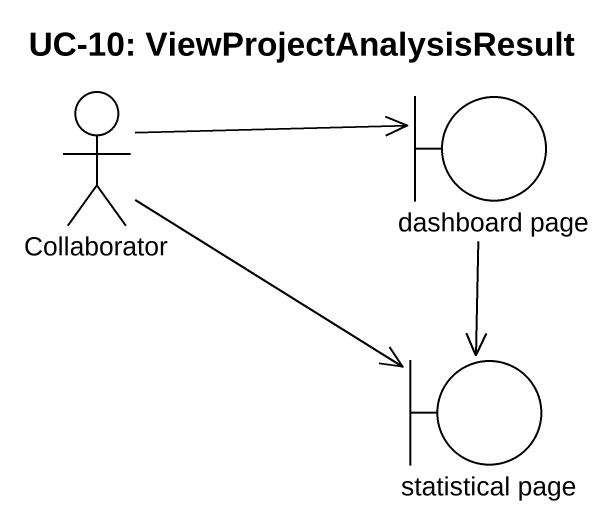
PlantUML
@startuml
title UC-10: ViewProjectAnalysisResult
actor Collaborator
boundary "dashboard page" as dashboard_page
boundary "statistical page" as statistical_page
Collaborator -right-> dashboard_page
Collaborator -right-> statistical_page
dashboard_page --> statistical_page
@enduml
